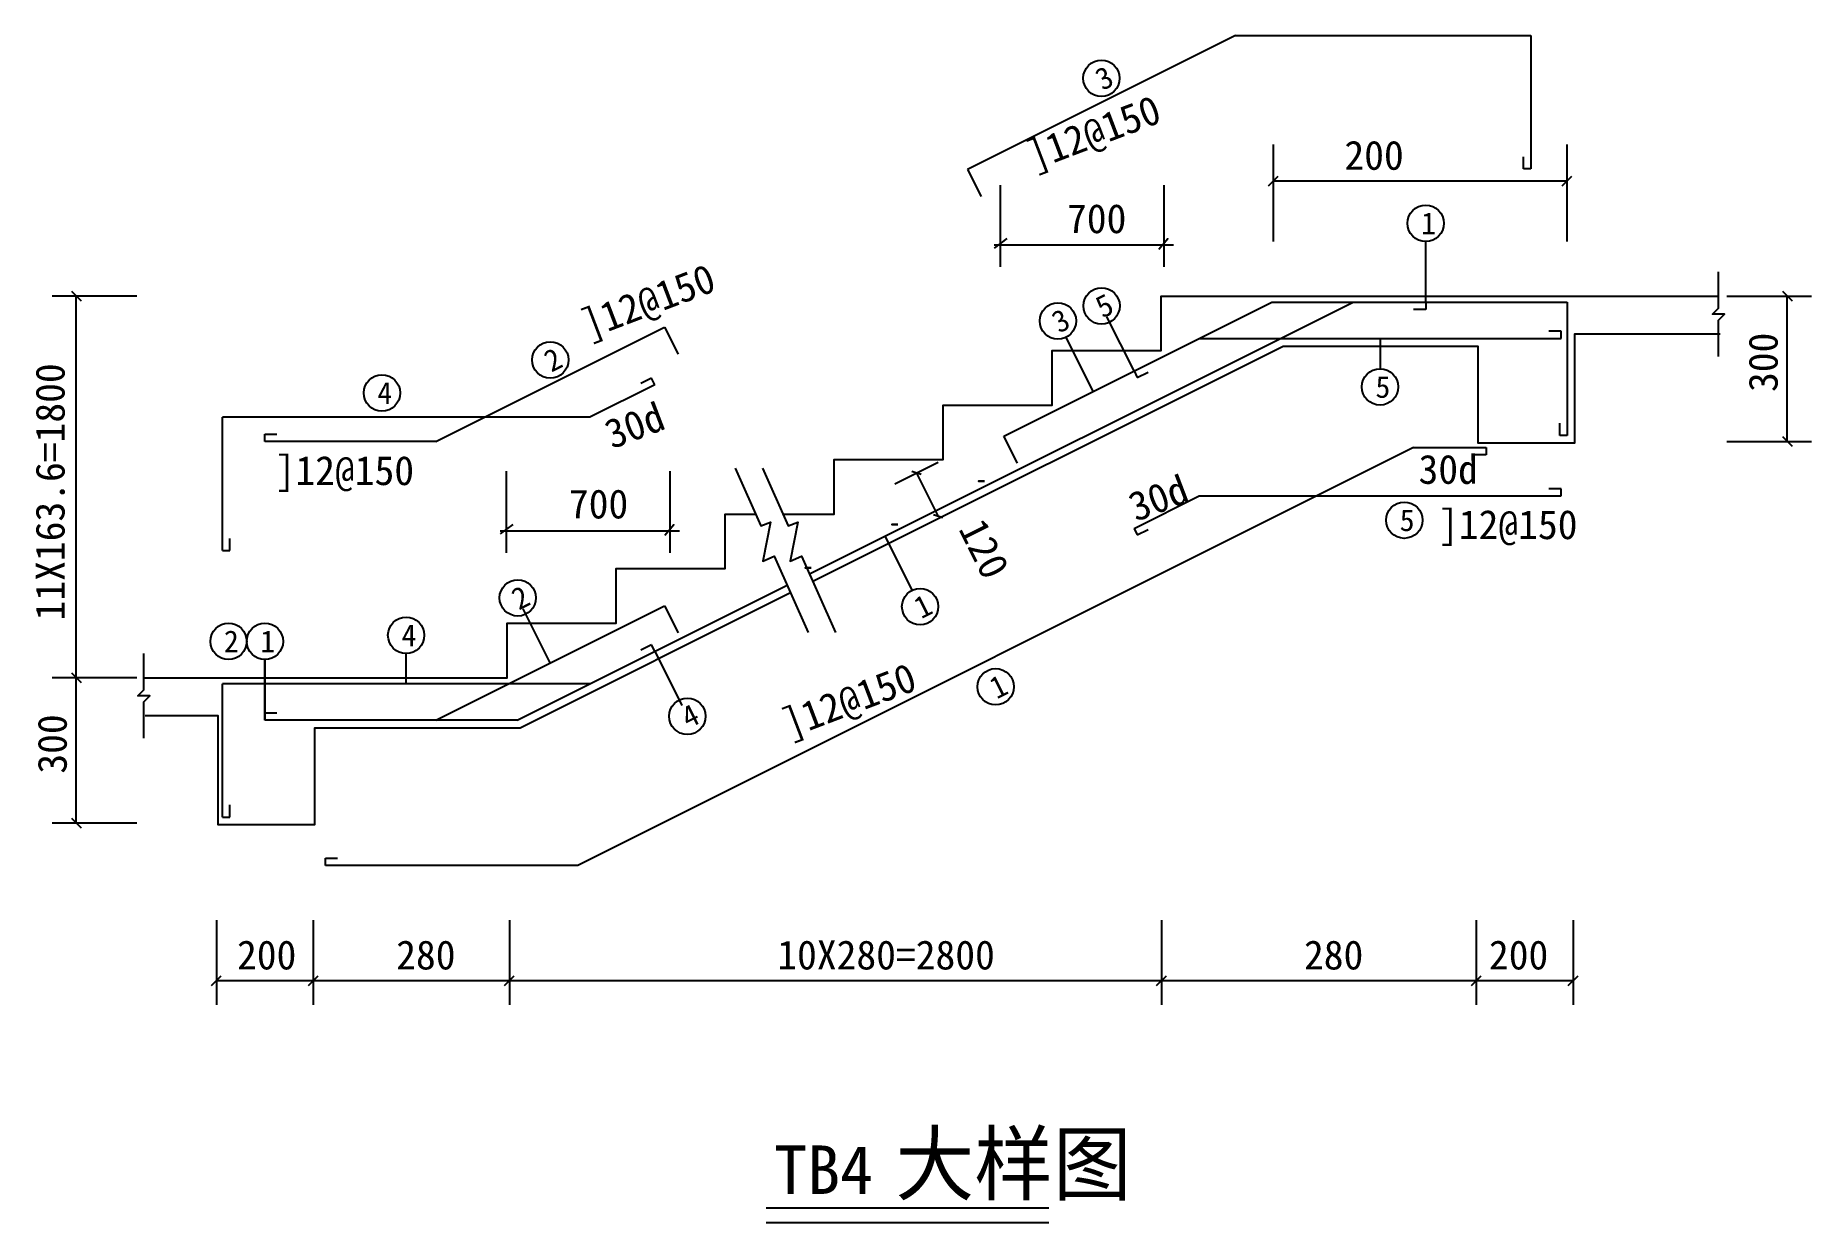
# Model space of a CAD drawing. Header units: metres. Extents: x 265239 to 279899, y 76811 to 86608.
import ezdxf

# ---------------------------------------------------------------- set-up
doc = ezdxf.new("R2010")
doc.units = ezdxf.units.M
for name, color, linetype in [('尺寸标注', 7, 'Continuous'), ('文字', 3, 'Continuous'), ('轮廓线', 4, 'Continuous'), ('钢筋', 1, 'Continuous'), ('钢筋标注', 11, 'Continuous')]:
    doc.layers.add(name, color=color, linetype=linetype)

msp = doc.modelspace()

# ---------------------------------------------------------------- linework, layer by layer
at = {"layer": '尺寸标注'}
for p, q in [((275456.98, 84907.55), (275456.98, 85707.55)), ((277882, 84907.55), (277882, 85707.55)), ((273205.23, 84698.03), (273205.23, 85372.62)), ((274555.34, 84698.03), (274555.34, 85372.62)), ((275456.98, 85407.55), (277882, 85407.55)), ((276714.62, 84407.55), (276714.62, 84907.55)), ((273153.31, 84879.65), (274633.23, 84879.65)), ((266075.59, 84457.55), (265375.59, 84457.55)), ((265575.59, 81307.55), (265575.59, 84457.55)), ((279199.3, 84457.55), (279899.3, 84457.55)), ((279699.3, 83257.55), (279699.3, 84457.55)), ((279199.3, 83257.55), (279899.3, 83257.55)), ((269127.24, 82338.67), (269127.24, 83013.27)), ((270477.34, 82338.67), (270477.34, 83013.27)), ((272331.7, 82907.4), (272689.47, 83086.29)), ((272510.59, 82996.84), (272689.47, 82639.08)), ((269075.31, 82520.3), (270555.24, 82520.3)), ((266075.59, 81307.55), (265375.59, 81307.55)), ((265575.59, 80107.55), (265575.59, 81307.55)), ((266075.59, 80107.55), (265375.59, 80107.55)), ((266732, 79307.55), (266732, 78607.55)), ((267532, 79307.55), (267532, 78607.55)), ((269151.12, 79307.55), (269151.12, 78607.55)), ((274533.75, 79307.55), (274533.75, 78607.55)), ((277132, 79307.55), (277132, 78607.55)), ((277932, 79307.55), (277932, 78607.55)), ((266732, 78807.55), (267532, 78807.55)), ((267532, 78807.55), (269226.42, 78807.55)), ((269226.42, 78807.55), (275526.42, 78807.55)), ((275526.42, 78807.55), (277132, 78807.55)), ((277132, 78807.55), (277932, 78807.55))]:
    msp.add_line(p, q, dxfattribs=at)
for points in [[(275416.98, 85367.55), (275496.98, 85447.55)], [(277842, 85367.55), (277922, 85447.55)], [(273257.16, 84931.54), (273153.31, 84853.7)], [(274587.13, 84928.58), (274587.13, 84928.58), (274587.13, 84928.58), (274511.83, 84840.79)], [(279132, 83957.55), (279132, 84257.55), (279182, 84307.55), (279082, 84307.55), (279132, 84357.55), (279132, 84657.55)], [(265535.59, 84497.55), (265615.59, 84417.55)], [(279659.3, 84497.55), (279739.3, 84417.55)], [(279659.3, 83297.55), (279739.3, 83217.55)], [(272548.53, 82984.2), (272472.64, 83009.49)], [(269179.17, 82572.19), (269075.31, 82494.35)], [(270509.14, 82569.23), (270509.14, 82569.23), (270509.14, 82569.23), (270433.83, 82481.44)], [(272727.42, 82626.43), (272651.53, 82651.72)], [(266132, 80807.55), (266132, 81107.55), (266182, 81157.55), (266082, 81157.55), (266132, 81207.55), (266132, 81507.55)], [(265535.59, 81347.55), (265615.59, 81267.55)], [(265535.59, 80147.55), (265615.59, 80067.55)], [(266692, 78767.55), (266772, 78847.55)], [(267492, 78767.55), (267572, 78847.55)], [(269111.12, 78767.55), (269191.12, 78847.55)], [(274493.75, 78767.55), (274573.75, 78847.55)], [(277092, 78767.55), (277172, 78847.55)], [(277892, 78767.55), (277972, 78847.55)]]:
    msp.add_lwpolyline(points, dxfattribs=at)
msp.add_circle((276714.62, 85057.55), 150, dxfattribs=at)
at = {"layer": '文字'}
msp.add_line((271271.42, 76811.29), (273603.47, 76811.29), dxfattribs=at)
msp.add_lwpolyline([(271271.42, 76931.28), (273603.47, 76931.28)], dxfattribs=at)
at = {"layer": '轮廓线'}
for points in [[(271408.99, 82657.55), (271832, 82657.55), (271832, 83107.55), (272732, 83107.55), (272732, 83557.55), (273632, 83557.55), (273632, 84007.55), (274532, 84007.55), (274532, 84457.55), (277532, 84457.55), (279132, 84457.55)], [(271654.97, 82103), (275538.97, 84045.01), (277144.55, 84045.01), (277144.55, 83245.01), (277944.55, 83245.01), (277944.55, 84145.01), (279144.55, 84145.01)], [(271014.74, 83037.11), (271226.4, 82559.93), (271306.56, 82591.97), (271241.94, 82269.03), (271336.78, 82311.1), (271616.7, 81680.02)], [(271240.63, 83037.11), (271452.29, 82559.93), (271532.45, 82591.97), (271467.82, 82269.03), (271562.66, 82311.1), (271842.59, 81680.02)], [(266132, 81307.55), (267132, 81307.55), (269132, 81307.55), (269132, 81757.55), (270032, 81757.55), (270032, 82207.55), (270932, 82207.55), (270932, 82657.55), (271183.1, 82657.55)], [(266144.55, 80995.01), (266744.55, 80995.01), (266744.55, 80095.01), (267544.55, 80095.01), (267544.55, 80895.01), (269238.97, 80895.01), (271470.08, 82010.56)]]:
    msp.add_lwpolyline(points, dxfattribs=at)
at = {"layer": '钢筋'}
for points in [[(275143.8, 86607.55), (272932, 85501.65)], [(275143.8, 86607.55), (277582, 86607.55)], [(277582, 86607.55), (277582, 85507.55)], [(272932, 85501.65), (273043.8, 85278.04)], [(277522, 85507.55), (277522, 85607.55)], [(277582, 85507.55), (277522, 85507.55)], [(271627.84, 82164.16), (276114.62, 84407.55)], [(273232, 83301.65), (275443.8, 84407.55)], [(275443.8, 84407.55), (277882, 84407.55)], [(276114.62, 84407.55), (276714.62, 84407.55)], [(276714.62, 84347.55), (276614.62, 84347.55)], [(276714.62, 84407.55), (276714.62, 84347.55)], [(277882, 84407.55), (277882, 83307.55)], [(268543.8, 83257.55), (270432, 84201.65)], [(270432, 84201.65), (270543.8, 83978.04)], [(277832, 84167.55), (277732, 84167.55)], [(277832, 84107.55), (277832, 84167.55)], [(274843.8, 84107.55), (277832, 84107.55)], [(270351.28, 83725.88), (269814.62, 83457.55)], [(270324.45, 83779.54), (270235, 83734.82)], [(270351.28, 83725.88), (270324.45, 83779.54)], [(274307.14, 83839.22), (274333.97, 83785.55)], [(274333.97, 83785.55), (274423.41, 83830.27)], [(269814.62, 83457.55), (266782, 83457.55)], [(266782, 82357.55), (266782, 83457.55)], [(267132, 83317.55), (267232, 83317.55)], [(267132, 83257.55), (267132, 83317.55)], [(273343.8, 83078.04), (273232, 83301.65)], [(277822, 83307.55), (277822, 83407.55)], [(277882, 83307.55), (277822, 83307.55)], [(268543.8, 83257.55), (267132, 83257.55)], [(276614.62, 83207.55), (269714.62, 79757.55)], [(276614.62, 83207.55), (277214.62, 83207.55)], [(277214.62, 83147.55), (277114.62, 83147.55)], [(277214.62, 83207.55), (277214.62, 83147.55)], [(273072.24, 82929.76), (273022.24, 82929.76), (273072.24, 82929.76)], [(277832, 82867.55), (277732, 82867.55)], [(277832, 82807.55), (277832, 82867.55)], [(274307.14, 82539.22), (274843.8, 82807.55)], [(274843.8, 82807.55), (277832, 82807.55)], [(272356.7, 82571.99), (272306.7, 82571.99), (272356.7, 82571.99)], [(266842, 82357.55), (266842, 82457.55)], [(274307.14, 82539.22), (274333.97, 82485.55)], [(274333.97, 82485.55), (274423.41, 82530.27)], [(266782, 82357.55), (266842, 82357.55)], [(271641.16, 82214.22), (271591.16, 82214.22), (271641.16, 82214.22)], [(269214.62, 80957.55), (271442.96, 82071.71)], [(268543.8, 80957.55), (270432, 81901.65)], [(270432, 81901.65), (270543.8, 81678.04)], [(270324.45, 81579.54), (270235, 81534.82)], [(270351.28, 81525.88), (270324.45, 81579.54)], [(266782, 80157.55), (266782, 81257.55)], [(269814.62, 81257.55), (266782, 81257.55)], [(267132, 81017.55), (267232, 81017.55)], [(267132, 80957.55), (267132, 81017.55)], [(269214.62, 80957.55), (267132, 80957.55)], [(266842, 80157.55), (266842, 80257.55)], [(266782, 80157.55), (266842, 80157.55)], [(267632, 79817.55), (267732, 79817.55)], [(267632, 79757.55), (267632, 79817.55)], [(269714.62, 79757.55), (267632, 79757.55)]]:
    msp.add_lwpolyline(points, dxfattribs=at)
at = {"layer": '钢筋标注'}
for p, q in [((274307.14, 83839.22), (274083.53, 84286.43)), ((273969.26, 83670.28), (273745.66, 84117.49)), ((276337.9, 84107.55), (276337.9, 83857.55)), ((272250.62, 82475.55), (272474.23, 82028.33)), ((269487.9, 81429.6), (269264.29, 81876.81)), ((270351.28, 81525.88), (270574.89, 81078.66)), ((267132, 81457.55), (267132, 80957.55)), ((267132, 80957.55), (267132, 81457.55)), ((268298.31, 81257.55), (268298.31, 81507.55))]:
    msp.add_line(p, q, dxfattribs=at)
for centre in [(274037.9, 86254.6), (274038.81, 84375.88), (273678.57, 84251.66), (269487.9, 83929.6), (268098.31, 83657.55), (276337.9, 83707.55), (276537.9, 82607.55), (269219.57, 81966.25), (272541.31, 81894.17), (268298.31, 81657.55), (266832, 81607.55), (267132, 81607.55), (273164.62, 81232.55), (270619.61, 80989.22)]:
    msp.add_circle(centre, 150, dxfattribs=at)

# ---------------------------------------------------------------- texts
at = {"layer": '尺寸标注'}
for s, height, p in [('200', 240, (276043.6, 85499.55)), ('700', 240, (273754.02, 84976.54)), ('1', 180, (276676.82, 84967.55)), ('700', 240, (269641.8, 82621.73)), ('200', 240, (266901.98, 78899.55)), ('280', 240, (268216.01, 78899.55)), ('10X280=2800', 240, (271361.99, 78899.55)), ('280', 240, (275709.92, 78899.55)), ('200', 240, (277236.66, 78899.55))]:
    msp.add_text(s, height=height, dxfattribs=at).set_placement(p)
for s, rotation, p in [('300', 89.99, (279620.06, 83665.56)), ('11X163.6=1800', 89.99, (265478.62, 81779.96)), ('120', 296.56, (272853.51, 82537)), ('300', 89.99, (265496.36, 80515.56))]:
    msp.add_text(s, height=240, rotation=rotation, dxfattribs=at).set_placement(p)
at = {"layer": '文字'}
for s, height, p in [('大样图', 500, (272337.68, 77046.73)), ('TB4', 400, (271336.36, 77046.73))]:
    msp.add_text(s, height=height, dxfattribs=at).set_placement(p)
at = {"layer": '钢筋标注'}
for s, height, rotation, p in [('3', 180, 26.57, (274046.05, 86149.95)), (']12@150', 240, 20.83, (273482.75, 85492.9)), (']12@150', 240, 20.83, (269805.4, 84101.29)), ('5', 180, 26.57, (274046.96, 84271.23)), ('3', 180, 26.57, (273686.72, 84147.01)), ('2', 180, 26.57, (269496.05, 83824.95)), ('30d', 240, 20.83, (269997.04, 83191.98)), ('30d', 240, 20.83, (274321.55, 82592.04)), ('2', 180, 26.57, (269227.72, 81861.61)), ('1', 180, 26.57, (272549.46, 81789.52)), (']12@150', 240, 20.83, (271464.06, 80806.88)), ('1', 180, 26.57, (273172.77, 81127.9)), ('4', 180, 26.57, (270627.76, 80884.57))]:
    msp.add_text(s, height=height, rotation=rotation, dxfattribs=at).set_placement(p)
for s, height, p in [('4', 180, (268060.51, 83567.55)), ('5', 180, (276300.1, 83617.55)), (']12@150', 240, (267220.93, 82897.29)), ('30d', 240, (276655.42, 82907.55)), ('5', 180, (276500.1, 82517.55)), (']12@150', 240, (276824.88, 82451.26)), ('2', 180, (266794.2, 81517.55)), ('1', 180, (267094.2, 81517.55)), ('4', 180, (268260.51, 81567.55))]:
    msp.add_text(s, height=height, dxfattribs=at).set_placement(p)

doc.saveas('drawing.dxf')
